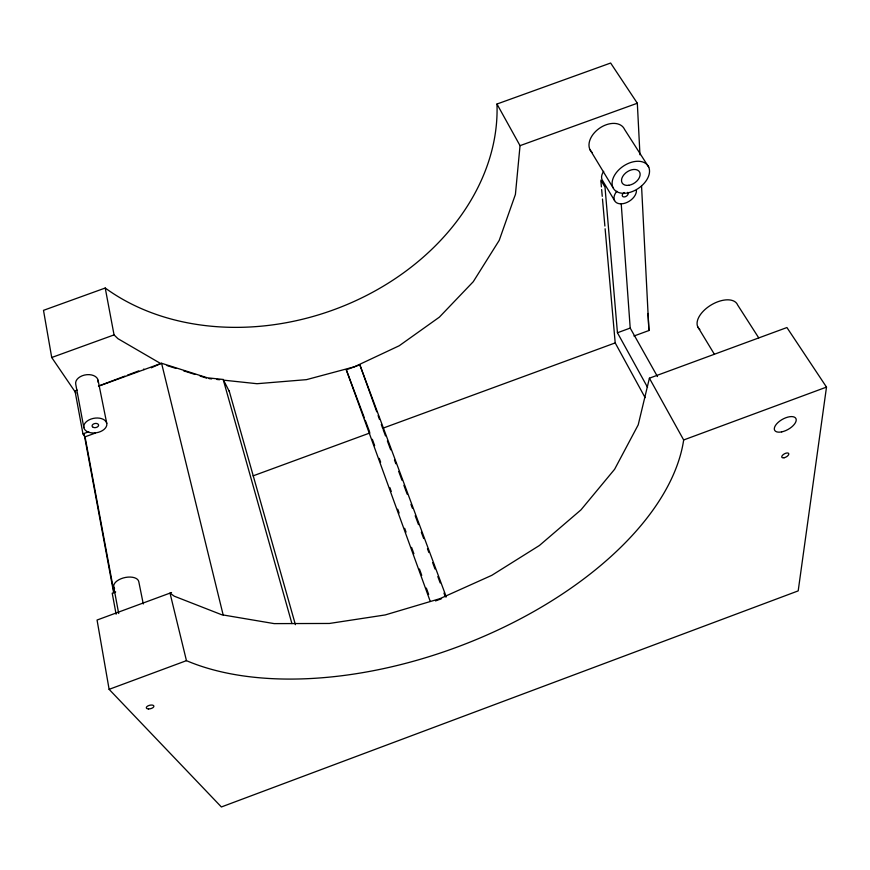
<?xml version="1.0" encoding="UTF-8"?>
<svg xmlns="http://www.w3.org/2000/svg" width="870" height="870" viewBox="0 0 870 870"><rect width="100%" height="100%" fill="white"/><g stroke="black" fill="none" stroke-linecap="round" stroke-linejoin="round"><path stroke-width="1.3" d="M639.961 154.773L637.329 103.236L610.642 63.031L496.966 104.03L520.042 145.66L515.41 194.456L499.206 240.381L473.269 281.695L439.383 317.137L399.232 345.749L354.416 366.803L306.479 379.646L257.02 383.713L223.525 380.146L223.188 379.472L207.386 377.797L161.57 363.258L99.43 385.867M826.5 387.106L683.668 439.97A297.529 162.125 -20.3 0 1 488.255 634.415A297.529 162.125 -20.3 0 1 186.452 660.656L170.009 593.112L174.25 596.189L221.654 614.72L274.191 623.616L329.393 623.464L385.203 614.938L439.872 598.68L491.8 575.331L539.4 545.501L580.964 509.874L614.611 469.278L638.21 424.854L649.401 378.189L786.926 327.544L826.5 387.106L798.192 590.882L221.382 806.968L109.12 689.344L97.059 620.038L171.553 592.535M151.271 367.814L160.732 363.573L117.928 338.669L114.057 334.906L105.227 288.024L43.5 310.34L51.721 357.505L75.94 393.044M98.451 386.084L124.899 376.112M127.422 375.155L138.754 370.881M109.12 689.344L186.452 660.656M435.522 600.931L441.514 598.712M115.688 591.948L112.219 593.22L116.112 614.22M647.552 387.346L617.439 332.764L630.206 328.077L621.213 203.645M253.105 475.857L370.022 432.923M605.118 228.767L615.199 342.91L382.669 428.279L381.299 424.473M633.936 336.027L648.922 330.524L641.549 185.973M77.289 390.141L75.005 390.967L82.954 433.869L88.707 431.77M82.954 433.869L85.053 436.838L95.363 433.075M430.269 601.442L346.282 369.772L359.843 364.813L446.299 596.929M51.721 357.505L114.057 334.906M520.042 145.66L637.329 103.236M209.061 378.624L211.693 378.907M216.956 379.461L219.577 379.733M167.083 365.585L175.979 368.412M183.603 370.827L195.043 374.459M200.122 376.068L206.473 378.08M758.716 337.854L737.64 304.989A22.772 12.582 -31 0 0 710.029 305.674A22.772 12.582 -31 0 0 699.828 329.425M648.737 167.149A20.673 13.42 -33.9 0 0 617.167 171.607A20.673 13.42 -33.9 0 0 626.552 193.107A20.673 13.42 -33.9 0 0 648.737 167.149L624.573 129.434A20.108 13.572 -34.9 0 0 599.245 128.412A20.108 13.572 -34.9 0 0 592.122 152.489M697.783 326.848L714.379 354.264M589.99 149.662L613.035 187.735M614.568 200.568L602.149 179.894A12.169 8.015 -33.6 0 1 603.704 171.336M600.811 180.123L604.998 187.072L617.439 332.764M648.052 313.472L648.922 330.524M630.206 328.077L657.459 376.558M649.401 378.189L683.668 439.97M615.199 342.91L645.116 397.644M223.525 380.146L229.343 391.489M346.282 369.772L364.323 417.774M365.269 420.297L369.543 431.661M383.137 429.552L385.497 435.892M387.378 440.959L390.684 449.833M394.458 459.98L395.872 463.775M398.699 471.388L401.994 480.262M403.887 485.329L407.182 494.203M410.955 504.339L412.369 508.145M415.197 515.747L418.503 524.621M421.33 532.233L423.69 538.563M427.464 548.709L428.877 552.515M432.651 562.651L435 568.991M437.838 576.592L440.187 582.933M443.961 593.068L445.375 596.874M372.327 439.285L374.644 445.647M379.255 458.359L380.647 462.177M389.88 487.613L391.261 491.419M397.731 509.222L399.112 513.039M404.659 528.308L406.04 532.114M411.575 547.382L413.892 553.733M419.427 569.002L421.743 575.353M426.354 588.076L428.66 594.428M359.843 364.813L376.732 411.782M378.102 415.588L379.472 419.394M229.158 390.837L295.408 624.671M223.188 379.472L291.918 623.572M161.57 363.258L223.166 614.981M143.789 368.989L143.952 369.663M143.278 603.965L138.776 581.617A12.8 6.829 -12.3 0 0 123.257 577.974A12.8 6.829 -12.3 0 0 114.546 588.62M98.071 380.255L106.771 423.429M113.742 586.989L118.69 613.481M83.846 427.659L75.733 384.181A11.343 7.438 -8.8 0 1 86.88 374.687A11.343 7.438 -8.8 0 1 98.06 382.202M85.053 436.838L114.046 592.361M84.14 434.152L113.665 592.807M600.931 181.471L601.409 186.876M601.649 189.573L602.247 196.337M602.486 199.034L604.878 226.059M496.966 104.03A232.758 183.94 -19.2 0 1 357.853 299.726A232.758 183.94 -19.2 0 1 105.227 288.024M627.727 192.346A3.273 2.11 -33.1 0 1 626.617 196.022A3.273 2.11 -33.1 0 1 622.485 196.207A3.273 2.11 -33.1 0 1 624.312 192.498M636.438 190.345A12.354 7.96 -33.1 0 1 621.441 203.83A12.354 7.96 -33.1 0 1 616.852 191.226M628.76 185.299A10.288 6.677 -33.9 0 0 639.733 172.336A10.288 6.677 -33.9 0 0 623.997 174.642A10.288 6.677 -33.9 0 0 628.76 185.299M781.717 431.879A12.147 5.785 -29.3 0 0 796.017 418.774A12.147 5.785 -29.3 0 0 778.041 422.483A12.147 5.785 -29.3 0 0 781.717 431.879M784.153 457.75A3.904 1.794 -28.7 0 0 788.742 453.607A3.904 1.794 -28.7 0 0 782.946 454.858A3.904 1.794 -28.7 0 0 784.153 457.75M148.52 708.952A3.893 1.783 -13.9 0 0 153.892 706.092A3.893 1.783 -13.9 0 0 147.911 705.918A3.893 1.783 -13.9 0 0 148.52 708.952M93.318 427.398A3.306 2.088 -9.7 0 0 98.582 425.484A3.306 2.088 -9.7 0 0 94.09 423.723A3.306 2.088 -9.7 0 0 93.318 427.398M88.174 432.053A11.658 7.341 -9.7 0 0 106.738 425.365A11.658 7.341 -9.7 0 0 90.98 419.068A11.658 7.341 -9.7 0 0 88.174 432.053"/></g></svg>
